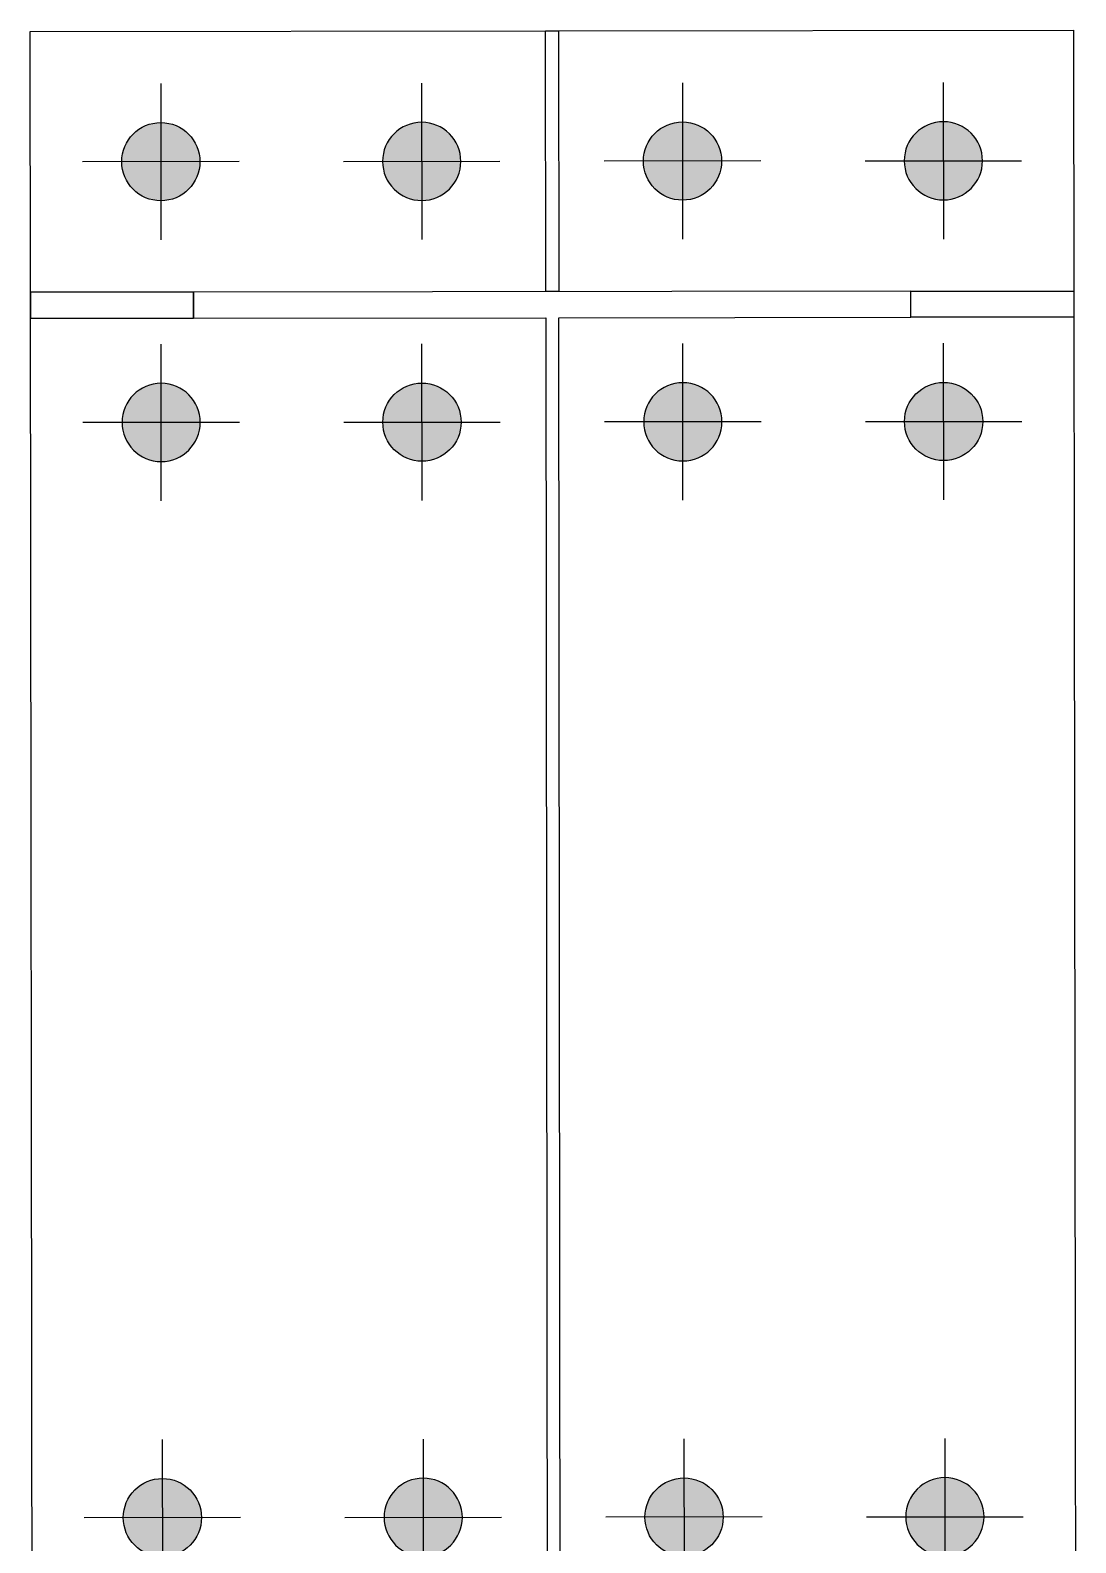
# Model space of a CAD drawing. Header units: feet. Extents: x -99009 to 3252343, y -11094690 to 9035152.
# Drawn here: x 2402777 to 2403177, y -1938049 to -1937469 of the extents above; entities that cross this region are included whole.
import ezdxf

# ---------------------------------------------------------------- set-up
doc = ezdxf.new("R2010")
doc.units = ezdxf.units.FT

# ---------------------------------------------------------------- blocks, each defined once
blk = doc.blocks.new('24')
h = blk.add_hatch(color=7)
h.dxf.hatch_style = 1
edge = h.paths.add_edge_path()
edge.add_ellipse((0, 0), major_axis=(15, 0), ratio=1, start_angle=0, end_angle=360)
at = {"color": 1}
for p, q in [((0, 30), (0, -30)), ((-30, 0), (30, 0))]:
    blk.add_line(p, q, dxfattribs=at)
at = {"color": 7}
blk.add_circle((0, 0), 15, dxfattribs=at)
blk = doc.blocks.new('zw$CD60')
at = {"color": 1}
for p, rotation in [((-50, 50), 270), ((50, -50), 90.00000000000001)]:
    blk.add_blockref('24', p, dxfattribs=dict(at, rotation=rotation))
at = {"color": 1, "xscale": -1}
for p, rotation in [((50, 50), 89.99999999999982), ((-50, -50), 270)]:
    blk.add_blockref('24', p, dxfattribs=dict(at, rotation=rotation))
blk = doc.blocks.new('FC1624E')
at = {"color": 1}
blk.add_lwpolyline([(1043586.28, 507083.91), (1043586.28, 507803.91), (1043986.28, 507803.91), (1043986.28, 507083.91)], close=True, dxfattribs=at)
at = {"color": 4}
for points in [[(1043783.78, 507703.91), (1043788.78, 507703.91), (1043788.78, 507803.91), (1043783.78, 507803.91)], [(1043648.78, 507703.91), (1043586.28, 507703.91), (1043586.28, 507693.91), (1043648.78, 507693.91)], [(1043923.78, 507703.91), (1043986.28, 507703.91), (1043986.28, 507693.91), (1043923.78, 507693.91)], [(1043648.78, 507183.91), (1043586.28, 507183.91), (1043586.28, 507193.91), (1043648.78, 507193.91)], [(1043923.78, 507183.91), (1043986.28, 507183.91), (1043986.28, 507193.91), (1043923.78, 507193.91)], [(1043783.78, 507183.91), (1043788.78, 507183.91), (1043788.78, 507083.91), (1043783.78, 507083.91)]]:
    blk.add_lwpolyline(points, close=True, dxfattribs=at)
at = {"color": 3}
blk.add_lwpolyline([(1043648.78, 507183.91), (1043923.78, 507183.91), (1043923.78, 507193.91), (1043788.78, 507193.91), (1043788.78, 507693.91), (1043923.78, 507693.91), (1043923.78, 507703.91), (1043648.78, 507703.91), (1043648.78, 507693.91), (1043783.78, 507693.91), (1043783.78, 507193.91), (1043648.78, 507193.91)], close=True, dxfattribs=at)
at = {"color": 1, "xscale": -1, "rotation": 180}
for p in [(1043686.28, 507703.91), (1043886.28, 507703.91)]:
    blk.add_blockref('zw$CD60', p, dxfattribs=at)
at = {"color": 1}
for p in [(1043686.28, 507183.91), (1043886.28, 507183.91)]:
    blk.add_blockref('zw$CD60', p, dxfattribs=at)

msp = doc.modelspace()

# ---------------------------------------------------------------- block references
at = {"rotation": 180.0650517140735}
msp.add_blockref('FC1624E', (3446186.55004, -1429200.30275), dxfattribs=at)

doc.saveas('drawing.dxf')
